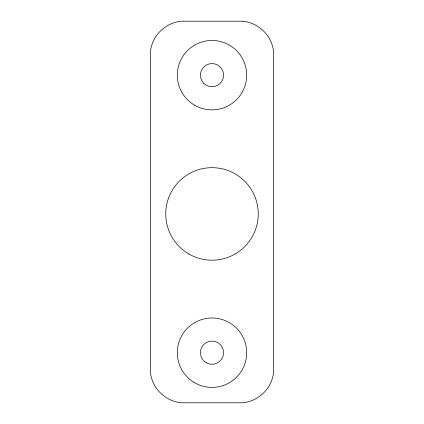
<?xml version="1.0" encoding="UTF-8"?>
<svg xmlns="http://www.w3.org/2000/svg" width="424" height="424" viewBox="0 0 424 424"><rect width="100%" height="100%" fill="white"/><g stroke="black" fill="none" stroke-linecap="round" stroke-linejoin="round"><path stroke-width="0.64" d="M242.835 21.2L181.165 21.2A34.689 34.689 0 0 0 150.329 52.035L150.329 371.965A34.689 34.689 0 0 0 181.165 402.8L242.835 402.8A34.689 34.689 0 0 0 273.671 371.965L273.671 52.035A34.689 34.689 0 0 0 242.835 21.2M188.871 253.987A46.253 46.253 0 0 0 258.253 213.929A46.253 46.253 0 0 0 188.871 173.872A46.253 46.253 0 0 0 188.871 253.987M193.874 382.268A34.689 34.689 0 0 0 246.678 353.6A34.689 34.689 0 0 0 195.448 322.203A34.689 34.689 0 0 0 193.874 382.268M194.653 105.205A34.689 34.689 0 0 0 246.689 75.165A34.689 34.689 0 0 0 194.653 45.119A34.689 34.689 0 0 0 194.653 105.205M203.822 83.343A11.565 11.565 0 0 0 223.167 78.159A11.565 11.565 0 0 0 209.006 63.992A11.565 11.565 0 0 0 203.822 83.343M206.218 362.706A11.565 11.565 0 0 0 223.565 352.689A11.565 11.565 0 0 0 206.218 342.677A11.565 11.565 0 0 0 206.218 362.706"/></g></svg>
